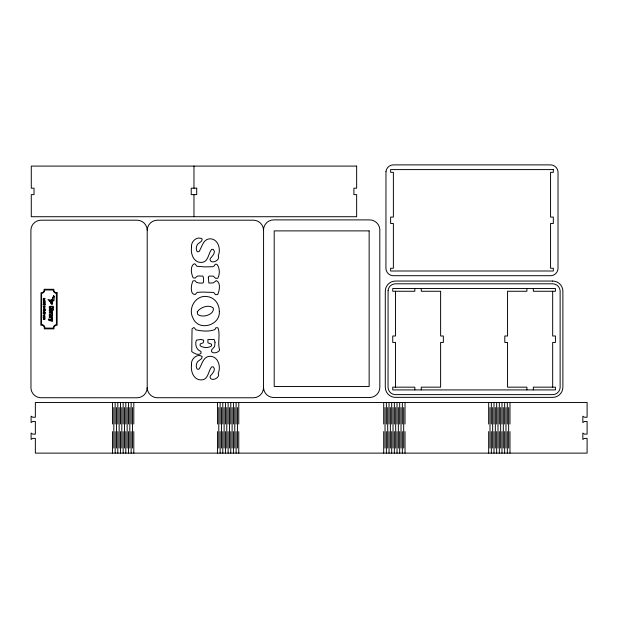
<?xml version="1.0" encoding="UTF-8"?>
<svg xmlns="http://www.w3.org/2000/svg" width="618" height="618" viewBox="0 0 618 618"><rect width="100%" height="100%" fill="white"/><g stroke="black" fill="none" stroke-linecap="round" stroke-linejoin="round"><path stroke-width="0.93" d="M147.208 388.166A10.205 10.205 0 0 1 137.312 397.783L39.946 397.722A10.205 10.205 0 0 1 30.97 388.745L30.9 230.39A10.205 10.205 0 0 1 41.105 220.186L137.018 220.186A10.205 10.205 0 0 1 147.208 229.811L147.208 388.166M263.531 387.872A10.205 10.205 0 0 0 273.133 397.482L370.213 397.482A10.205 10.205 0 0 0 379.838 387.293L379.8 229.232A10.205 10.205 0 0 0 369.626 219.892L273.72 219.892A10.205 10.205 0 0 0 263.577 228.938L263.515 388.166A10.205 10.205 0 0 1 253.619 397.783L156.254 397.722A10.205 10.205 0 0 1 147.277 388.745L147.208 387.579M217.459 402.496L587.1 402.496L587.1 417.235L584.435 417.235L582.836 416.177L582.836 422.565L584.435 421.499L587.1 421.499L587.1 434.114L584.435 434.114L582.836 433.048L582.836 439.437L584.435 438.378L587.1 438.378L587.1 453.118L35.357 453.118L35.357 438.378L32.692 438.378L31.101 439.437L31.101 433.048L32.692 434.114L35.357 434.114L35.357 421.499L32.692 421.499L31.101 422.565L31.101 416.177L32.692 417.235L35.357 417.235L35.357 402.496L217.459 402.496L217.459 424.01M552.677 291.256L552.677 335.999L555.428 335.999L555.428 342.434L552.677 342.434L552.677 387.169M533.334 288.513L533.334 291.256L555.428 291.256L555.428 288.513L392.739 288.513L392.739 291.256L414.832 291.256L414.832 288.513M533.334 389.919L533.334 387.169L555.428 387.169L555.428 389.919L392.739 389.919L392.739 387.169L414.832 387.169L414.832 389.919M526.899 288.513L526.899 291.256L507.556 291.256L507.556 335.999L504.806 335.999L504.806 342.434L507.556 342.434L507.556 387.169L526.899 387.169L526.899 389.919M509.981 402.496L509.981 424.01M509.981 431.603L509.981 453.118M508.645 407.556L508.645 448.058M507.316 402.496L507.316 424.01M507.316 431.603L507.316 453.118M505.98 407.556L505.98 448.058M504.651 402.496L504.651 424.01M504.651 431.603L504.651 453.118M503.315 407.556L503.315 448.058M501.986 402.496L501.986 424.01M501.986 431.603L501.986 453.118M500.657 407.556L500.657 448.058M499.321 402.496L499.321 424.01M499.321 431.603L499.321 453.118M497.992 407.556L497.992 448.058M496.656 402.496L496.656 424.01M496.656 431.603L496.656 453.118M495.327 407.556L495.327 448.058M493.991 402.496L493.991 424.01M493.991 431.603L493.991 453.118M492.662 407.556L492.662 448.058M491.333 402.496L491.333 424.01M491.333 431.603L491.333 453.118M489.997 407.556L489.997 448.058M488.668 402.496L488.668 424.01M488.668 431.603L488.668 453.118M421.267 288.513L421.267 291.256L440.619 291.256L440.619 335.999L443.361 335.999L443.361 342.434L440.619 342.434L440.619 387.169L421.267 387.169L421.267 389.919M405.014 402.496L405.014 424.01M405.014 431.603L405.014 453.118M403.685 407.556L403.685 448.058M402.349 402.496L402.349 424.01M402.349 431.603L402.349 453.118M401.02 407.556L401.02 448.058M399.684 402.496L399.684 424.01M399.684 431.603L399.684 453.118M398.355 407.556L398.355 448.058M397.019 402.496L397.019 424.01M397.019 431.603L397.019 453.118M395.69 407.556L395.69 448.058M395.489 291.256L395.489 335.999L392.739 335.999L392.739 342.434L395.489 342.434L395.489 387.169M394.354 402.496L394.354 424.01M394.354 431.603L394.354 453.118M393.025 407.556L393.025 448.058M391.696 402.496L391.696 424.01M391.696 431.603L391.696 453.118M390.36 407.556L390.36 448.058M389.031 402.496L389.031 424.01M389.031 431.603L389.031 453.118M387.695 407.556L387.695 448.058M386.366 402.496L386.366 424.01M386.366 431.603L386.366 453.118M385.029 407.556L385.029 448.058M383.701 402.496L383.701 424.01M383.701 431.603L383.701 453.118M238.772 402.496L238.772 424.01M238.772 431.603L238.772 453.118M237.436 407.556L237.436 448.058M236.107 402.496L236.107 424.01M236.107 431.603L236.107 453.118M234.778 407.556L234.778 448.058M233.442 402.496L233.442 424.01M233.442 431.603L233.442 453.118M232.113 407.556L232.113 448.058M230.777 402.496L230.777 424.01M230.777 431.603L230.777 453.118M229.448 407.556L229.448 448.058M228.112 402.496L228.112 424.01M228.112 431.603L228.112 453.118M226.783 407.556L226.783 448.058M225.454 402.496L225.454 424.01M225.454 431.603L225.454 453.118M224.118 407.556L224.118 448.058M222.789 402.496L222.789 424.01M222.789 431.603L222.789 453.118M221.453 407.556L221.453 448.058M220.124 402.496L220.124 424.01M220.124 431.603L220.124 453.118M218.787 407.556L218.787 448.058M217.459 431.603L217.459 453.118M193.967 166.095L193.967 188.189M193.967 194.624L193.967 216.717M133.805 402.496L133.805 424.01M133.805 431.603L133.805 453.118M132.476 407.556L132.476 448.058M131.14 402.496L131.14 424.01M131.14 431.603L131.14 453.118M129.811 407.556L129.811 448.058M128.474 402.496L128.474 424.01M128.474 431.603L128.474 453.118M127.146 407.556L127.146 448.058M125.817 402.496L125.817 424.01M125.817 431.603L125.817 453.118M124.481 407.556L124.481 448.058M123.152 402.496L123.152 424.01M123.152 431.603L123.152 453.118M121.816 407.556L121.816 448.058M120.487 402.496L120.487 424.01M120.487 431.603L120.487 453.118M119.15 407.556L119.15 448.058M117.822 402.496L117.822 424.01M117.822 431.603L117.822 453.118M116.485 407.556L116.485 448.058M115.157 402.496L115.157 424.01M115.157 431.603L115.157 453.118M113.828 407.556L113.828 448.058M112.491 402.496L112.491 424.01M112.491 431.603L112.491 453.118M263.515 229.811A10.205 10.205 0 0 0 253.326 220.186L157.42 220.186A10.205 10.205 0 0 0 147.215 230.105M44.411 303.484A0.881 0.881 0 0 0 44.751 303.338L45.006 302.055L43.252 302.055L43.762 303.446A1.275 1.275 0 0 0 44.249 303.508M208.32 277.335L208.876 283.044L213.202 282.936L216.346 280.595C221.043 282.658 219.46 290.839 217.698 294.562L215.458 294.686L214.037 292.77L212.831 292.391L202.302 292.082L197.227 292.376L195.133 294.531C189.525 294.438 191.194 284.195 193.032 280.85L195.18 280.765L196.563 282.411L199.56 283.083L202.774 283.075L203.531 282.148L203.507 278.023L202.897 276.099L198.038 275.968L196.74 276.439L195.303 278.085L193.164 277.814C191.263 274.06 189.834 266.142 194.237 263.77L195.242 264.087L196.856 266.242L204.326 266.883L212.754 266.721L214.152 265.941L215.296 264.241L216.933 264.272C219.892 267.926 220.031 274.207 217.791 278.239L215.566 278.309L213.357 276.138L209.139 276.061L208.32 277.335M49.262 307.378L49.355 308.088A1.051 1.051 0 0 0 49.865 308.676L52.986 308.668A1.051 1.051 0 0 0 53.503 308.088L53.581 307.71A2.372 2.372 0 0 0 53.581 307.27L53.503 306.891A1.051 1.051 0 0 0 52.986 306.304L49.873 306.312A1.051 1.051 0 0 0 49.347 306.891L49.262 307.378M44.782 289.912L44.774 290.051A3.538 3.538 0 0 1 41.599 293.388L41.46 324.527A3.538 3.538 0 0 1 44.998 328.073L53.264 328.135A3.538 3.538 0 0 1 56.439 324.604L56.354 293.395A3.538 3.538 0 0 1 53.179 290.051L44.782 289.912M43.198 317.011C43.067 318.208 44.635 317.814 44.396 316.74C45.408 316.524 44.056 318.471 44.998 317.397C44.396 314.709 43.229 318.44 43.198 317.011M51.796 313.697C53.171 314.863 51.927 312.747 52.484 313.071L52.484 312.299L49.34 312.299L49.34 313.102L51.371 313.117L51.796 313.697M51.796 318.448C53.171 319.614 51.927 317.49 52.484 317.822L52.484 317.049L49.34 317.049L49.34 317.853L51.371 317.868L51.796 318.448M48.907 319.205L49.34 319.738L52.484 318.857L52.484 319.699L50.313 320.163L52.484 320.587L52.484 321.391L48.683 320.325L48.312 319.097L48.907 319.205M215.033 342.279L214.585 346.636L211.642 349.803L211.557 351.665C213.504 353.952 217.521 352.646 219.282 350.7L219.552 349.742C217.451 342.666 220.487 334.508 217.961 327.803L215.891 327.71L214.971 329.533C209.1 331.912 201.831 331.148 195.736 329.819L194.454 327.864L193.627 327.625L192.051 328.846L191.75 351.603C194.152 353.38 198.509 355.945 201.082 353.303L200.865 351.403C196.223 349.788 194.778 344.442 196.377 340.147L201.205 339.429L203.701 340.217L203.283 342.766L200.186 343.956L200.116 345.825C203.252 347.872 208.621 348.367 211.634 345.841L211.472 344.133L207.942 342.835L207.88 339.568L214.222 339.529L215.033 342.279M44.805 302.72L43.847 303.229L43.453 302.302L44.805 302.302L44.805 302.72M43.206 315.342L43.523 316.053L45.006 316.138L43.414 315.365L45.006 314.755L43.206 315.342M52.561 310.877C51.974 313.048 48.328 311.302 49.34 310.151L49.34 309.379L53.511 309.379L53.511 310.19L52.19 310.19L52.561 310.877M49.27 314.794L49.34 316.578A0.958 0.958 0 0 1 49.602 316.493L51.989 316.431L52.545 315.659A2.657 2.657 0 0 0 52.561 315.226C51.178 312.445 53.001 318.015 50.158 314.137A1.197 1.197 0 0 0 49.764 314.199L49.27 314.794M49.888 307.401C52.785 310.336 54.662 305.099 49.903 307.324M191.557 247.277C190.475 253.573 193.473 262.403 200.966 262.434C208.544 262.604 208.019 253.589 211.673 249.386L213.256 249.363C216.346 252.159 212.322 256.277 210.329 258.424L210.012 259.699C211.171 264.736 220.734 260.201 218.216 255.867C221.066 249.433 218.455 239.205 210.352 238.772C203.005 238.787 202.094 247.154 198.926 251.75L197.42 251.704L196.802 251.024L196.261 248.668A7.748 7.748 0 0 1 197.814 244.017L201.599 241.128L202.202 239.011C197.204 235.643 190.591 241.568 191.557 247.277M191.557 364.759C190.475 371.047 193.473 379.885 200.966 379.916C208.544 380.085 208.019 371.07 211.673 366.86L213.256 366.837C216.346 369.641 212.322 373.759 210.329 375.899L210.012 377.181C211.171 382.218 220.734 377.683 218.216 373.342C221.066 366.914 218.455 356.679 210.352 356.246C203.005 356.262 202.094 364.635 198.926 369.232L197.42 369.185L196.802 368.506L196.261 366.142A7.748 7.748 0 0 1 197.814 361.499L201.599 358.61L202.202 356.493C197.204 353.125 190.591 359.05 191.557 364.759M385.972 171.495L385.933 268.683A7.462 7.462 0 0 0 392.955 275.705L550.993 275.705A7.462 7.462 0 0 0 558.015 268.683L558.015 171.92A7.462 7.462 0 0 0 550.568 164.882L393.38 164.882A7.462 7.462 0 0 0 385.972 171.495M388.081 290.406L388.042 387.594A7.462 7.462 0 0 0 395.064 394.616L553.102 394.616A7.462 7.462 0 0 0 560.124 387.594L560.124 290.831A7.462 7.462 0 0 0 552.677 283.801L395.489 283.801A7.462 7.462 0 0 0 388.081 290.406M49.811 315.172L50.915 315.705A1.012 1.012 0 0 1 50.753 315.365L49.819 315.134M49.88 310.545C51.835 312.407 52.654 308.969 49.88 310.545M219.336 311.433C220.394 325.531 198.463 331.704 193.017 318.115C187.493 308.251 196.068 294.284 207.648 296.655A13.233 13.233 0 0 1 213.635 299.143C217.466 301.963 219.328 306.775 219.336 311.433M53.642 295.783L52.885 297.868L53.642 295.783M54.314 296.223L53.967 300.24L51.742 299.761L54.314 296.223M197.312 311.796L197.451 314.068C201.545 318.455 214.5 315.01 213.326 308.088C208.977 304.002 200.286 307.316 197.312 311.796M51.943 303.639L51.765 304.489L52.406 303.755L51.943 303.639M52.63 303.175L52.484 303.639L51.124 303.253L52.121 302.225L52.63 303.175M51.294 300.487L50.722 301.53L51.024 303.044L52.028 302.086L51.294 300.487M51.626 299.923L52.182 301.924L53.882 300.41L51.626 299.923M51.17 300.286L50.475 301.453L50.846 303.168L49.764 301.19L51.17 300.286M44.666 307.007C40.417 308.66 47.671 308.011 43.577 307.949C47.849 306.319 40.595 306.93 44.666 307.007M51.016 300.178L49.695 301.453L47.941 299.506L51.016 300.178M45.006 301.213L43.252 301.847L43.778 301.414L43.252 300.278L45.006 301.213M45.006 318.965L43.252 319.599L43.778 319.158L43.252 318.031L45.006 318.965M44.728 298.61C40.726 300.186 45.238 299.715 45.006 300.07L43.523 299.228L45.006 298.386L43.252 298.386L44.728 298.61M44.743 301.066L43.971 301.329L43.971 300.788L44.743 301.066M44.743 318.818L43.971 319.081L43.971 318.533L44.743 318.818M57.119 292.754L56.918 292.777A2.928 2.928 0 0 1 53.851 289.286L44.102 289.286A2.928 2.928 0 0 1 41.035 292.785L40.842 325.215A2.912 2.912 0 0 1 44.264 328.861L53.975 328.861A2.92 2.92 0 0 1 57.119 325.23L57.119 292.754M356.648 166.095L31.279 166.095L31.279 188.189L34.029 188.189L34.029 194.624L31.279 194.624L31.279 216.717L356.648 216.717L356.648 194.624L353.898 194.624L353.898 188.189L356.648 188.189L356.648 166.095M553.319 169.595L390.63 169.595L390.63 172.345L393.38 172.345L393.38 217.08L390.63 217.08L390.63 223.515L393.38 223.515L393.38 268.258L390.63 268.258L390.63 271.001L553.319 271.001L553.319 268.258L550.568 268.258L550.568 223.515L553.319 223.515L553.319 217.08L550.568 217.08L550.568 172.345L553.319 172.345L553.319 169.595M196.709 188.189L191.217 188.189L191.217 194.624L196.709 194.624L196.709 188.189M369.147 230.885L274.199 230.885L274.199 386.505L369.147 386.505L369.147 230.885M552.677 281.051L395.489 281.051A10.205 10.205 0 0 0 385.284 291.256L385.284 387.169A10.205 10.205 0 0 0 394.616 397.343L552.677 397.374A10.205 10.205 0 0 0 562.882 387.169L562.882 291.256A10.205 10.205 0 0 0 552.677 281.051M45.006 303.793L43.252 303.793L43.252 305.091L43.461 304.017L44.056 304.017L44.056 304.998L44.257 304.017L44.79 304.017L45.006 305.068L45.006 303.793M45.006 306.188L43.252 306.428L45.006 306.188M45.006 309L44.797 309.595L43.252 309.827L44.797 309.827L45.006 310.429L45.006 309M45.006 310.661L43.252 310.661L44.071 310.9L44.071 311.812C41.298 312.028 46.837 312.075 44.28 311.812L44.28 310.9L45.006 310.661M45.006 312.507L43.252 312.507L43.252 313.805L43.461 312.731L44.056 312.731L44.257 313.705L44.257 312.731L44.79 312.731L45.006 313.782L45.006 312.507"/></g></svg>
